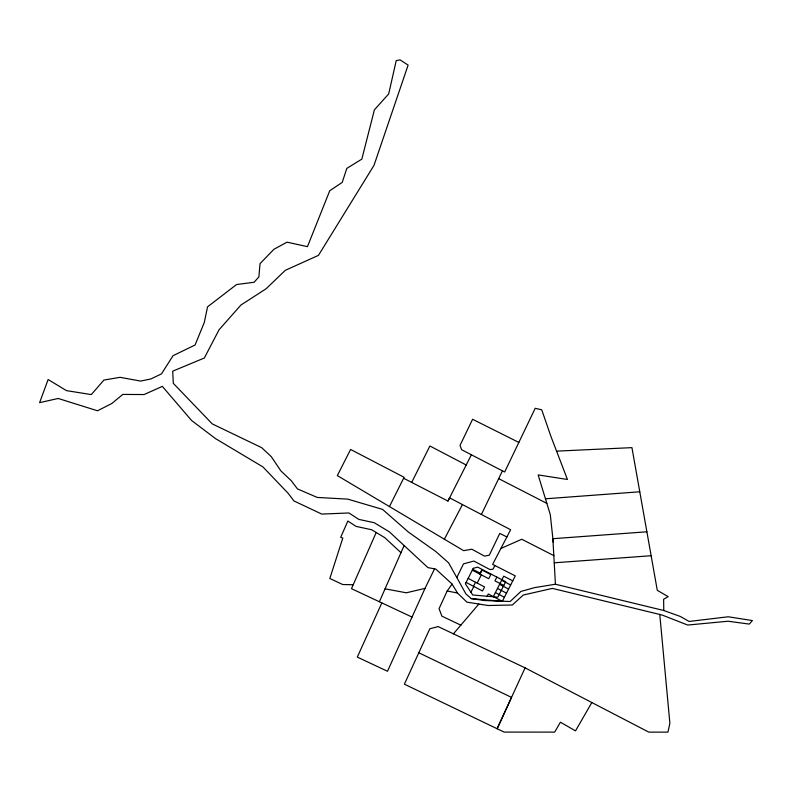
<?xml version="1.0" encoding="UTF-8"?>
<svg xmlns="http://www.w3.org/2000/svg" width="792" height="792" viewBox="0 0 792 792"><rect width="100%" height="100%" fill="white"/><g stroke="black" fill="none" stroke-linecap="round" stroke-linejoin="round"><path stroke-width="1.19" d="M376.21 532.491L351.48 588.664L412.038 617.077M379.378 601.752L404.128 545.539M381.843 602.91L357.301 657.093L387.496 671.269L425.017 588.397L434.56 568.844M452.093 584.12L447.173 590.981L439.065 608.652L441.887 616.156L460.835 625.155M418.81 652.766L511.533 697.396L497.148 728.749L404.395 684.169L429.818 628.779L438.134 626.581L525.086 667.864L497.148 728.749L504.157 732.095L554.687 732.115L560.409 722.185L575.497 730.877L591.832 702.534M481.397 514.473L502.415 470.874L461.637 449.727L460.013 445.45L472.606 419.275L518.849 442.431M456.806 577.556L463.488 563.864L473.903 561.063L489.931 569.557L492.98 569.201L494.891 565.538M389.446 506.573L404.108 477.299L350.589 449.45L337.342 475.606L463.627 550.658L471.874 549.232L484.516 556.133L489.268 555.182L499.782 533.432L506.88 536.956M471.369 454.786L447.965 501.059L411.692 482.417L429.907 445.995L466.201 465.003M447.965 501.059L449.589 497.851L510.632 529.749L492.624 564.379L515.285 575.883L502.346 601.336L471.27 598.613L465.953 594L448.648 562.884L435.917 551.608L408.365 532.046L382.516 509.375L347.728 499.118L317.265 497.445L297.475 488.912L291.308 480.754L280.804 470.795L271.319 456.697L261.716 447.688L212.305 423.928L173.309 383.348L172.715 371.161L204.336 358.014L219.047 329.789L240.946 305.019L266.152 288.733L285.308 270.32L318.453 255.37L373.982 165.389L408.118 65.102L400.049 59.865L396.218 60.657L388.694 93.911L374.388 109.86L361.825 159.143L346.817 168.369L342.233 182.368L329.729 190.773L307.464 246.659L287.05 242.164L273.933 249.282L260.043 263.637L258.855 276.962L254.054 282.279L236.551 284.536L207.544 306.851L204.277 322.522L195.06 345.015L173.042 355.687L161.479 373.883L150.896 378.952L140.63 381.081L120.077 377.329L103.91 380.071L91.308 394.584L66.518 390.644L48.124 379.526L39.6 402.663L58.182 398.465L97.535 410.781L111.751 403.534L122.829 394.426L144.104 394.545L162.33 386.367L191.575 420.493L215.582 438.649L262.944 466.933L288.12 493.277L293.971 500.95L321.75 514.077L348.955 512.968L358.776 519.384L374.24 522.72L389.426 531.887L427.898 567.607L435.768 569.072L451.975 583.922L457.509 593.03L466.924 602.148L488.159 605.514L512.305 605.009L523.314 595.02L552.361 588.397L662.142 615.038L687.664 625.046L728.046 621.235L749.252 624.086L752.4 620.562L728.234 616.78L689.109 621.453L680.318 616.463L663.775 610.503L555.43 584.229L534.669 587.614L520.938 591.416L510.147 601.504L484.704 600.534L471.27 598.613M473.467 586.318L475.547 582.229M479.704 574.032L481.793 569.943L490.812 574.636L488.733 578.724L472.309 570.191M470.913 592.228L473.844 586.456M482.417 569.587L480.506 573.349L472.755 569.319M477.18 583.07L481.338 574.883M487.13 596.247L488.288 593.97L502.346 601.336M496.851 577.101L494.941 580.863L503.791 585.466M493.327 596.643L503.722 576.17L512.751 580.863M444.371 539.213L462.439 504.563M453.43 633.838L478.853 604.039M500.881 548.49L521.76 539.253L553.954 555.697M425.017 588.397L406.316 592.792L385.06 588.832M545.45 498.792L639.778 491.782M646.886 531.788L552.875 538.699L555.43 584.229M554.321 562.805L651.133 555.727M556.627 451.133L631.937 447.638L657.281 590.327L668.181 596.643L663.617 599.247L663.775 610.503M353.222 584.724L342.688 584.526L329.828 578.497L342.807 538.065L340.689 537.322L347.856 521.037L356.073 526.393L371.695 529.759L384.803 537.679L400.98 552.697M447.173 590.981L457.509 593.03M502.415 470.874L504.682 471.983L535.204 408.286L541.728 409.801L550.886 436.303L567.438 479.467L538.154 474.913L550.301 514.681L553.262 542.263M498.673 478.625L546.846 503.375M403.633 478.249L411.692 482.417M501.643 580.269L510.672 584.961M499.564 584.357L508.593 589.06M497.485 588.456L506.514 593.149M468.151 578.378L484.575 586.922L482.496 591.01L466.102 582.427M495.406 592.555L504.425 597.247M525.086 667.864L648.816 732.135L667.943 732.135L669.884 723.274L659.776 614.463M473.26 568.329L465.399 583.793L472.705 594.98L497.841 597.178L505.702 581.704L477.695 567.131L473.26 568.329"/></g></svg>
